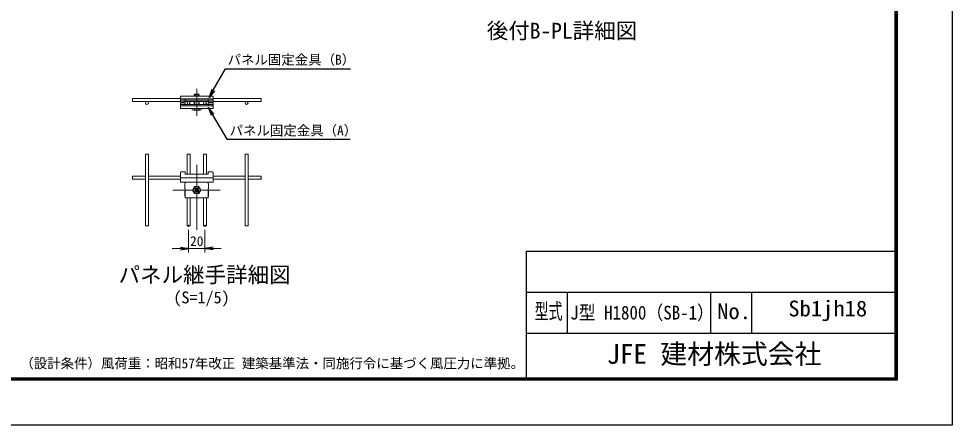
# Model space of a CAD drawing. Units: millimetres, scale not verified, with parts at other scales. Extents: x -4200 to 4200, y -2970 to 2970.
# Drawn here: x -358 to 4200, y -2970 to -985 of the extents above; entities that cross this region are included whole.
import ezdxf
from ezdxf.enums import TextEntityAlignment as Align

# ---------------------------------------------------------------- set-up
doc = ezdxf.new("R2010")
doc.units = ezdxf.units.MM
doc.header["$LTSCALE"] = 10
doc.header["$PDMODE"] = 32
doc.header["$PDSIZE"] = 5
doc.linetypes.add('USER1', pattern=[50.8, 31.75, -6.35, 6.35, -6.35])
for name, color, linetype, lineweight in [('0-0_D-STR-DIM', 7, 'Continuous', 13), ('0-1_D-STR3', 3, 'Continuous', 13), ('0-2_D-BMK', 2, 'USER1', 13), ('0-4_D-STR2', 7, 'Continuous', 13), ('0-5_0', 7, 'Continuous', 25), ('0-6_Defpoints', 7, 'Continuous', 25), ('0-7_D-STR-TXT', 7, 'Continuous', 25), ('0-D_D-TTL', 7, 'Continuous', 25)]:
    doc.layers.add(name, color=color, linetype=linetype, lineweight=lineweight)
doc.layers.add('0-8_D-TTL-TXT', color=7, linetype='Continuous')
doc.styles.add('ＭＳ ゴシック', font='')
doc.styles.get('ＭＳ ゴシック').set_extended_font_data('MS Gothic')

# ---------------------------------------------------------------- blocks, each defined once
blk = doc.blocks.new('_Open')
at = {"layer": '0-5_0'}
blk.add_line((-10, 1.667), (0, 0), dxfattribs=at)
blk.add_lwpolyline([(-10, -1.667), (0, 0), (-10, 0)], dxfattribs=at)
blk = doc.blocks.new('MLeader5')
at = {"layer": '0-0_D-STR-DIM', "lineweight": 25}
blk.add_line((582.61, -1457.32), (568.39, -1419.34), dxfattribs=at)
for points in [[(594.16, -1450.65), (568.39, -1419.34), (588.39, -1453.98)], [(588.39, -1453.98), (657.5, -1573.7), (1253.46, -1573.7), (1260.66, -1573.7)]]:
    blk.add_lwpolyline(points, dxfattribs=at)
blk = doc.blocks.new('MLeader6')
at = {"layer": '0-0_D-STR-DIM', "lineweight": 25}
blk.add_line((597.19, -1338), (571.42, -1369.31), dxfattribs=at)
for points in [[(591.42, -1334.67), (651.76, -1230.14), (1254.99, -1230.14), (1262.19, -1230.14)], [(585.64, -1331.33), (571.42, -1369.31), (591.42, -1334.67)]]:
    blk.add_lwpolyline(points, dxfattribs=at)

msp = doc.modelspace()

# ---------------------------------------------------------------- linework, layer by layer
at = {"layer": '0-0_D-STR-DIM'}
for p, q in [((471.2, -2016.34), (471.2, -2126.58)), ((551.2, -2016.34), (551.2, -2126.58)), ((431.2, -2106.58), (391.2, -2106.58)), ((471.2, -2106.58), (551.2, -2106.58)), ((591.2, -2106.58), (631.2, -2106.58))]:
    msp.add_line(p, q, dxfattribs=at)
at = {"layer": '0-1_D-STR3'}
for p, q in [((591.33, -1362.95), (431.33, -1362.95)), ((431.33, -1390.95), (431.33, -1362.95)), ((499.2, -1356.73), (499.2, -1363.13)), ((501.63, -1354.31), (501.63, -1363.13)), ((501.63, -1354.31), (521.03, -1354.31)), ((521.03, -1354.31), (521.03, -1363.13)), ((521.03, -1354.31), (523.45, -1356.73)), ((523.45, -1356.73), (523.45, -1363.13)), ((591.33, -1390.95), (591.33, -1362.95)), ((431.33, -1376.95), (455.33, -1376.95)), ((431.33, -1382.95), (455.33, -1382.95)), ((455.33, -1390.95), (431.33, -1390.95)), ((455.33, -1396.15), (431.33, -1396.15)), ((431.33, -1396.15), (431.33, -1424.15)), ((431.33, -1404.15), (455.33, -1404.15)), ((431.33, -1410.15), (455.33, -1410.15)), ((567.33, -1376.03), (455.33, -1376.03)), ((455.33, -1376.03), (455.33, -1390.95)), ((567.33, -1382.95), (455.33, -1382.95)), ((455.33, -1411.07), (455.33, -1396.15)), ((567.33, -1404.15), (455.33, -1404.15)), ((567.33, -1411.07), (455.33, -1411.07)), ((499.2, -1404.15), (499.2, -1388.95)), ((501.63, -1404.15), (501.63, -1388.95)), ((521.03, -1404.15), (521.03, -1388.95)), ((523.45, -1404.15), (523.45, -1388.95)), ((567.33, -1376.03), (567.33, -1390.95)), ((567.33, -1376.95), (591.33, -1376.95)), ((567.33, -1382.95), (591.33, -1382.95)), ((591.33, -1390.95), (567.33, -1390.95)), ((591.33, -1396.15), (567.33, -1396.15)), ((567.33, -1411.07), (567.33, -1396.15)), ((567.33, -1404.15), (591.33, -1404.15)), ((567.33, -1410.15), (591.33, -1410.15)), ((591.33, -1396.15), (591.33, -1424.15)), ((591.33, -1424.15), (431.33, -1424.15)), ((489.3, -1424.33), (489.3, -1424.15)), ((489.3, -1424.33), (489.3, -1429.77)), ((494.81, -1431.25), (527.85, -1431.25)), ((500.31, -1424.33), (500.31, -1424.15)), ((500.31, -1424.33), (500.31, -1429.77)), ((522.34, -1424.33), (522.34, -1424.15)), ((522.34, -1424.33), (522.34, -1429.77)), ((533.35, -1424.33), (533.35, -1424.15)), ((533.35, -1429.77), (533.35, -1424.33)), ((431.2, -1736.44), (431.2, -1783.58)), ((431.2, -1761.58), (591.2, -1761.58)), ((455.2, -1732.44), (435.2, -1732.44)), ((455.2, -1744.61), (455.2, -1732.44)), ((567.2, -1744.61), (455.2, -1744.61)), ((567.2, -1732.44), (587.2, -1732.44)), ((567.2, -1744.61), (567.2, -1732.44)), ((591.2, -1736.44), (591.2, -1783.58)), ((591.2, -1783.58), (431.2, -1783.58)), ((453.2, -1791.58), (455.2, -1791.58)), ((453.2, -1791.58), (453.2, -1815.58)), ((453.2, -1815.58), (455.2, -1815.58)), ((455.2, -1783.58), (455.2, -1791.58)), ((455.2, -1815.58), (455.2, -1859.58)), ((501.01, -1803.93), (490.81, -1821.58)), ((501.01, -1839.24), (490.81, -1821.58)), ((499.89, -1813.1), (505.54, -1818.75)), ((501.01, -1803.92), (521.39, -1803.92)), ((502.71, -1810.27), (508.37, -1815.92)), ((519.68, -1810.27), (514.03, -1815.92)), ((522.51, -1813.1), (516.86, -1818.75)), ((521.39, -1803.92), (531.59, -1821.58)), ((567.2, -1783.58), (567.2, -1791.58)), ((567.2, -1791.58), (569.2, -1791.58)), ((567.2, -1815.58), (569.2, -1815.58)), ((567.2, -1815.58), (567.2, -1859.58)), ((569.2, -1791.58), (569.2, -1815.58)), ((453.2, -1827.58), (455.2, -1827.58)), ((453.2, -1827.58), (453.2, -1851.58)), ((453.2, -1851.58), (455.2, -1851.58)), ((455.2, -1859.58), (567.2, -1859.58)), ((499.89, -1830.07), (505.54, -1824.41)), ((502.71, -1832.89), (508.37, -1827.24)), ((519.68, -1832.89), (514.03, -1827.24)), ((522.51, -1830.07), (516.86, -1824.41)), ((567.2, -1827.58), (569.2, -1827.58)), ((567.2, -1851.58), (569.2, -1851.58)), ((569.2, -1827.58), (569.2, -1851.58))]:
    msp.add_line(p, q, dxfattribs=at)
for points in [[(501.63, -1354.31), (499.2, -1356.73), (523.45, -1356.73)], [(501.01, -1839.24), (521.39, -1839.24), (531.59, -1821.58)]]:
    msp.add_lwpolyline(points, dxfattribs=at)
msp.add_circle((511.2, -1821.58), 17.66, dxfattribs=at)
for centre, radius, start, end in [((494.81, -1420.24), 11.01, 240, 300), ((511.33, -1389.41), 41.84, 254.73852, 285.26148), ((527.85, -1420.24), 11.01, 240, 300), ((435.2, -1736.44), 4, 90, 180), ((587.2, -1736.44), 4, 0, 90), ((501.3, -1811.68), 2, 45, 225), ((502.71, -1821.58), 4, 314.99999, 45), ((511.2, -1813.1), 4, 225.00001, 314.99999), ((519.68, -1821.58), 4, 135, 225.00001), ((521.1, -1811.68), 2, 315.00048, 135.00047), ((501.3, -1831.48), 2, 135.00001, 314.99999), ((511.2, -1830.07), 4, 45, 135), ((521.1, -1831.48), 2, 225.00002, 45)]:
    msp.add_arc(centre, radius, start, end, dxfattribs=at)
at = {"layer": '0-2_D-BMK'}
for p, q in [((511.33, -1327.11), (511.33, -1460.17)), ((511.2, -2015.6), (511.2, -1656.02)), ((394.87, -1821.58), (625.27, -1821.58))]:
    msp.add_line(p, q, dxfattribs=at)
at = {"layer": '0-4_D-STR2'}
for p, q in [((431.33, -1374.55), (197.35, -1374.55)), ((431.33, -1388.95), (197.35, -1388.95)), ((455.33, -1388.95), (567.33, -1388.95)), ((591.33, -1374.55), (825.3, -1374.55)), ((591.33, -1388.95), (825.3, -1388.95)), ((260.92, -1646.82), (260.92, -1996.34)), ((275.32, -1646.82), (275.32, -1996.34)), ((464, -1646.82), (464, -1744.61)), ((478.4, -1646.82), (478.4, -1744.61)), ((544, -1646.82), (544, -1744.61)), ((558.4, -1646.82), (558.4, -1744.61)), ((747.08, -1646.82), (747.08, -1996.34)), ((761.48, -1646.82), (761.48, -1996.34)), ((260.92, -1754.38), (197.35, -1754.38)), ((260.92, -1768.78), (197.35, -1768.78)), ((431.2, -1754.38), (275.32, -1754.38)), ((431.2, -1768.78), (275.32, -1768.78)), ((591.2, -1754.38), (747.08, -1754.38)), ((591.2, -1768.78), (747.08, -1768.78)), ((761.48, -1754.38), (825.04, -1754.38)), ((761.48, -1768.78), (825.04, -1768.78)), ((464, -1859.58), (464, -1996.34)), ((478.4, -1859.58), (478.4, -1996.34)), ((544, -1859.58), (544, -1996.34)), ((558.4, -1859.58), (558.4, -1996.34))]:
    msp.add_line(p, q, dxfattribs=at)
for centre in [(268.12, -1396.15), (471.2, -1396.15), (551.2, -1396.15), (754.53, -1396.15)]:
    msp.add_circle(centre, 7.2, dxfattribs=at)
for centre, major_axis, start_param, end_param in [((197.35, -1385.38), (0, 3.6), 0.0000003, 3.1416916), ((825.3, -1385.38), (0, 3.6), 3.1414937, 6.283185), ((271.72, -1646.82), (-3.6, 0), 3.1414937, 6.283185), ((474.8, -1646.82), (-3.6, 0), 3.1414937, 6.283185), ((547.6, -1646.82), (3.6, 0), 0.0000003, 3.1416916), ((750.68, -1646.82), (3.6, 0), 0.0000003, 3.1416916), ((197.35, -1757.98), (0, -3.6), 3.1414937, 6.283185), ((825.04, -1757.98), (0, -3.6), 0.0000003, 3.1416916), ((271.72, -1996.34), (-3.6, 0), 0.0000003, 3.1416916), ((474.8, -1996.34), (-3.6, 0), 0.0000003, 3.1416916), ((547.6, -1996.34), (3.6, 0), 3.1414937, 6.283185), ((750.68, -1996.34), (3.6, 0), 3.1414937, 6.283185)]:
    msp.add_ellipse(centre, major_axis=major_axis, ratio=0.114898, start_param=start_param, end_param=end_param, dxfattribs=at)
for centre, major_axis in [((197.35, -1378.18), (0, -3.6)), ((825.3, -1378.18), (0, 3.6)), ((264.52, -1646.82), (-3.6, 0)), ((467.6, -1646.82), (-3.6, 0)), ((554.8, -1646.82), (3.6, 0)), ((757.88, -1646.82), (3.6, 0)), ((197.35, -1765.18), (0, -3.6)), ((825.04, -1765.18), (0, 3.6)), ((264.52, -1996.34), (-3.6, 0)), ((467.6, -1996.34), (-3.6, 0)), ((554.8, -1996.34), (3.6, 0)), ((757.88, -1996.34), (3.6, 0))]:
    msp.add_ellipse(centre, major_axis=major_axis, ratio=0.114898, dxfattribs=at)
at = {"layer": '0-6_Defpoints'}
for p in [(471.2, -1996.34), (551.2, -1996.34), (551.2, -2106.58)]:
    msp.add_point(p, dxfattribs=at)
at = {"layer": '0-D_D-TTL'}
for p, q in [((2120.38, -2120), (2120.38, -2740)), ((2120.38, -2120), (3920.38, -2120)), ((2120.38, -2320), (3920.38, -2320)), ((2320.38, -2320), (2320.38, -2520)), ((3020.38, -2320), (3020.38, -2520)), ((3220.38, -2320), (3220.38, -2520)), ((2120.38, -2520), (3920.38, -2520))]:
    msp.add_line(p, q, dxfattribs=at)
at = {"layer": '0-D_D-TTL', "color": 2}
msp.add_lwpolyline([(-4199.62, 2970), (4200.38, 2970), (4200.38, -2970), (-4199.62, -2970)], close=True, dxfattribs=at)
at = {"layer": '0-D_D-TTL'}
for points in [[(-3929.62, 2750), (3930.38, 2750), (3930.38, -2750), (-3929.62, -2750)], [(-3927.12, 2747.5), (3927.88, 2747.5), (3927.88, -2747.5), (-3927.12, -2747.5)], [(-3924.62, 2745), (3925.38, 2745), (3925.38, -2745), (-3924.62, -2745)], [(-3922.12, 2742.5), (3922.88, 2742.5), (3922.88, -2742.5), (-3922.12, -2742.5)], [(-3919.62, 2740), (3920.38, 2740), (3920.38, -2740), (-3919.62, -2740)]]:
    msp.add_lwpolyline(points, close=True, dxfattribs=at)

# ---------------------------------------------------------------- block references
at = {"layer": '0-0_D-STR-DIM'}
for name in ['MLeader6', 'MLeader5']:
    msp.add_blockref(name, (0, 0), dxfattribs=at)
at = {"layer": '0-0_D-STR-DIM', "xscale": 4, "yscale": 4}
msp.add_blockref('_Open', (471.2, -2106.58), dxfattribs=at)
at = {"layer": '0-0_D-STR-DIM', "xscale": 4, "yscale": 4, "rotation": 180}
msp.add_blockref('_Open', (551.2, -2106.58), dxfattribs=at)

# ---------------------------------------------------------------- texts
at = {"layer": '0-0_D-STR-DIM', "style": 'ＭＳ ゴシック'}
msp.add_text('20', height=48.09, dxfattribs=at).set_placement((478.45, -2109.63), align=Align.BOTTOM_LEFT)
at = {"layer": '0-7_D-STR-TXT', "style": 'ＭＳ ゴシック'}
for s, p in [('パネル固定金具（B）', (661.69, -1223.73)), ('パネル固定金具（A）', (671.52, -1569.54))]:
    msp.add_text(s, height=48.09, dxfattribs=at).set_placement(p, align=Align.BOTTOM_LEFT)
at = {"layer": '0-8_D-TTL-TXT', "style": 'ＭＳ ゴシック'}
for s, height, p in [('後付B-PL詳細図', 76.98, (1927.16, -1105.38)), ('パネル継手詳細図', 76.98, (129.5, -2296.58)), ('(S=1/5)', 57.7, (397.05, -2392.02)), ('JFE 建材株式会社', 96.19, (2512.77, -2698.5)), ('（設計条件）風荷重：昭和57年改正 建築基準法・同施行令に基づく風圧力に準拠。', 48.09, (-350.22, -2705.76))]:
    msp.add_text(s, height=height, dxfattribs=at).set_placement(p, align=Align.BOTTOM_LEFT)
for s, height, width, p in [('型式', 76.98, 0.65, (2160.65, -2474.8)), ('Sb1jh18', 76.98, 1.05, (3399.72, -2461.47)), ('J型 H1800（SB-1）', 67.38, 0.9, (2334.87, -2473.8)), ('No.', 76.98, 1.05, (3052.38, -2474.8))]:
    msp.add_text(s, height=height, dxfattribs=dict(at, width=width)).set_placement(p, align=Align.BOTTOM_LEFT)

doc.saveas('drawing.dxf')
